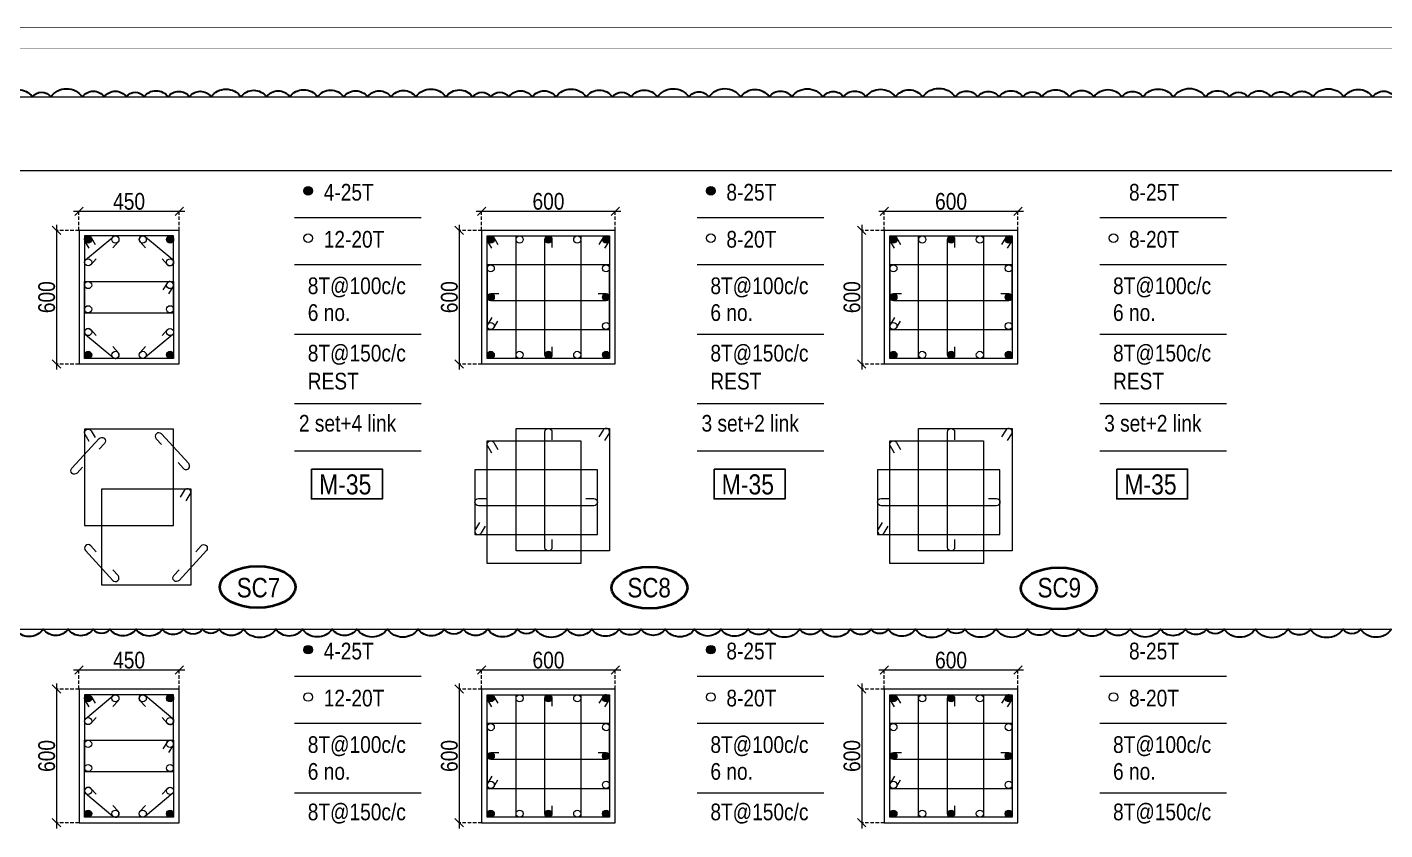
# Model space of a CAD drawing. Header units: millimetres. Extents: x 1112055 to 3390982, y -148532 to 766891.
# Drawn here: x 2127872 to 2152263, y -43327 to -28911 of the extents above; entities that cross this region are included whole.
import ezdxf
from ezdxf.enums import TextEntityAlignment as Align

# ---------------------------------------------------------------- set-up
doc = ezdxf.new("R2010")
doc.units = ezdxf.units.MM
doc.header["$PDMODE"] = 35
doc.header["$PDSIZE"] = -25
doc.linetypes.add('DASHED2', pattern=[0.375, 0.25, -0.125])
doc.linetypes.add('Hidden', pattern=[9.525, 6.35, -3.175])
for name, color, linetype, lineweight in [('B COL. SIZE DIM', 220, 'Continuous', 25), ('B COLSCH', 204, 'Continuous', 20), ('B COLUMN', 1, 'Hidden', 9), ('B STEEL', 34, 'Continuous', 15), ('B TITLE BLOCK', 250, 'Continuous', 0)]:
    doc.layers.add(name, color=color, linetype=linetype, lineweight=lineweight)
doc.layers.add('B TEXT', color=7, linetype='Continuous')
doc.styles.add('dim inside', font='romans.shx', dxfattribs={"width": 0.8, "height": 125})
doc.styles.add('SWINC', font='swissc.ttf')
doc.dimstyles.new('dim inside', dxfattribs={"dimtxt": 125, "dimasz": 100, "dimexe": 0, "dimexo": 0, "dimgap": 10, "dimtad": 0, "dimdec": 0, "dimzin": 0, "dimdsep": 46, "dimtxsty": 'dim inside', "dimblk": 'SMALL', "dimcen": 0.09, "dimadec": 0, "dimazin": 0, "dimtfac": 1, "dimtdec": 0, "dimtofl": 0, "dimtmove": 0, "dimatfit": 3, "dimfxl": 1, "dimtolj": 1, "dimtzin": 0, "dimarcsym": 2})

# ---------------------------------------------------------------- blocks, each defined once
blk = doc.blocks.new('_Oblique')
at = {"color": 0, "linetype": 'ByBlock', "lineweight": -2}
blk.add_line((-0.5, -0.5), (0.5, 0.5), dxfattribs=at)
blk = doc.blocks.new('*D4077')
at = {"layer": 'B COL. SIZE DIM', "color": 250, "lineweight": 9, "ltscale": 250, "transparency": 16777216}
blk.add_line((2128703, -40455), (2130703, -40455), dxfattribs=at)
at = {"layer": 'B COL. SIZE DIM', "color": 250, "linetype": 'DASHED2', "lineweight": 9, "ltscale": 250, "transparency": 16777216}
for p, q in [((2128803, -40800), (2128803, -40455)), ((2130603, -40800), (2130603, -40455))]:
    blk.add_line(p, q, dxfattribs=at)
at = {"layer": 'Defpoints', "color": 0, "transparency": 16777216}
for p in [(2130603, -40455), (2128803, -40800), (2130603, -40800)]:
    blk.add_point(p, dxfattribs=at)
at = {"layer": 'B COL. SIZE DIM', "color": 250, "lineweight": 9, "transparency": 16777216, "xscale": 150, "yscale": 150, "zscale": 150, "rotation": 180}
blk.add_blockref('_Oblique', (2128803, -40455), dxfattribs=at)
at = {"layer": 'B COL. SIZE DIM', "color": 250, "lineweight": 9, "transparency": 16777216, "xscale": 150, "yscale": 150, "zscale": 150}
blk.add_blockref('_Oblique', (2130603, -40455), dxfattribs=at)
at = {"layer": 'B COL. SIZE DIM', "color": 6, "transparency": 16777216, "insert": (2129703, -40280), "char_height": 300, "attachment_point": 5, "style": 'SWINC'}
blk.add_mtext('\\A1;450', dxfattribs=at)
blk = doc.blocks.new('*D4078')
at = {"layer": 'B COL. SIZE DIM', "color": 250, "lineweight": 9, "ltscale": 250, "transparency": 16777216}
blk.add_line((2128399, -40700), (2128399, -43300), dxfattribs=at)
at = {"layer": 'B COL. SIZE DIM', "color": 250, "linetype": 'DASHED2', "lineweight": 9, "ltscale": 250, "transparency": 16777216}
for p, q in [((2128803, -40800), (2128399, -40800)), ((2128803, -43200), (2128399, -43200))]:
    blk.add_line(p, q, dxfattribs=at)
at = {"layer": 'Defpoints', "color": 0, "transparency": 16777216}
for p in [(2128803, -40800), (2128399, -43200), (2128803, -43200)]:
    blk.add_point(p, dxfattribs=at)
at = {"layer": 'B COL. SIZE DIM', "color": 250, "lineweight": 9, "transparency": 16777216, "xscale": 150, "yscale": 150, "zscale": 150}
for p, rotation in [((2128399, -40800), 90), ((2128399, -43200), 270)]:
    blk.add_blockref('_Oblique', p, dxfattribs=dict(at, rotation=rotation))
at = {"layer": 'B COL. SIZE DIM', "color": 6, "transparency": 16777216, "insert": (2128224, -42000), "char_height": 300, "attachment_point": 5, "rotation": 90, "style": 'SWINC'}
blk.add_mtext('\\A1;600', dxfattribs=at)
blk = doc.blocks.new('*D4085')
at = {"layer": 'B COL. SIZE DIM', "color": 250, "lineweight": 9, "ltscale": 250, "transparency": 16777216}
blk.add_line((2135937, -40455), (2138537, -40455), dxfattribs=at)
at = {"layer": 'B COL. SIZE DIM', "color": 250, "linetype": 'DASHED2', "lineweight": 9, "ltscale": 250, "transparency": 16777216}
for p, q in [((2136037, -40800), (2136037, -40455)), ((2138437, -40800), (2138437, -40455))]:
    blk.add_line(p, q, dxfattribs=at)
at = {"layer": 'Defpoints', "color": 0, "transparency": 16777216}
for p in [(2138437, -40455), (2136037, -40800), (2138437, -40800)]:
    blk.add_point(p, dxfattribs=at)
at = {"layer": 'B COL. SIZE DIM', "color": 250, "lineweight": 9, "transparency": 16777216, "xscale": 150, "yscale": 150, "zscale": 150, "rotation": 180}
blk.add_blockref('_Oblique', (2136037, -40455), dxfattribs=at)
at = {"layer": 'B COL. SIZE DIM', "color": 250, "lineweight": 9, "transparency": 16777216, "xscale": 150, "yscale": 150, "zscale": 150}
blk.add_blockref('_Oblique', (2138437, -40455), dxfattribs=at)
at = {"layer": 'B COL. SIZE DIM', "color": 6, "transparency": 16777216, "insert": (2137237, -40280), "char_height": 300, "attachment_point": 5, "style": 'SWINC'}
blk.add_mtext('\\A1;600', dxfattribs=at)
blk = doc.blocks.new('*D4086')
at = {"layer": 'B COL. SIZE DIM', "color": 250, "lineweight": 9, "ltscale": 250, "transparency": 16777216}
blk.add_line((2135633, -40700), (2135633, -43300), dxfattribs=at)
at = {"layer": 'B COL. SIZE DIM', "color": 250, "linetype": 'DASHED2', "lineweight": 9, "ltscale": 250, "transparency": 16777216}
for p, q in [((2136037, -40800), (2135633, -40800)), ((2136037, -43200), (2135633, -43200))]:
    blk.add_line(p, q, dxfattribs=at)
at = {"layer": 'Defpoints', "color": 0, "transparency": 16777216}
for p in [(2136037, -40800), (2135633, -43200), (2136037, -43200)]:
    blk.add_point(p, dxfattribs=at)
at = {"layer": 'B COL. SIZE DIM', "color": 250, "lineweight": 9, "transparency": 16777216, "xscale": 150, "yscale": 150, "zscale": 150}
for p, rotation in [((2135633, -40800), 90), ((2135633, -43200), 270)]:
    blk.add_blockref('_Oblique', p, dxfattribs=dict(at, rotation=rotation))
at = {"layer": 'B COL. SIZE DIM', "color": 6, "transparency": 16777216, "insert": (2135458, -42000), "char_height": 300, "attachment_point": 5, "rotation": 90, "style": 'SWINC'}
blk.add_mtext('\\A1;600', dxfattribs=at)
blk = doc.blocks.new('*D3979')
at = {"layer": 'B COL. SIZE DIM', "color": 250, "lineweight": 9, "ltscale": 250, "transparency": 16777216}
blk.add_line((2143170, -40455), (2145770, -40455), dxfattribs=at)
at = {"layer": 'B COL. SIZE DIM', "color": 250, "linetype": 'DASHED2', "lineweight": 9, "ltscale": 250, "transparency": 16777216}
for p, q in [((2143270, -40800), (2143270, -40455)), ((2145670, -40800), (2145670, -40455))]:
    blk.add_line(p, q, dxfattribs=at)
at = {"layer": 'Defpoints', "color": 0, "transparency": 16777216}
for p in [(2145670, -40455), (2143270, -40800), (2145670, -40800)]:
    blk.add_point(p, dxfattribs=at)
at = {"layer": 'B COL. SIZE DIM', "color": 250, "lineweight": 9, "transparency": 16777216, "xscale": 150, "yscale": 150, "zscale": 150, "rotation": 180}
blk.add_blockref('_Oblique', (2143270, -40455), dxfattribs=at)
at = {"layer": 'B COL. SIZE DIM', "color": 250, "lineweight": 9, "transparency": 16777216, "xscale": 150, "yscale": 150, "zscale": 150}
blk.add_blockref('_Oblique', (2145670, -40455), dxfattribs=at)
at = {"layer": 'B COL. SIZE DIM', "color": 6, "transparency": 16777216, "insert": (2144470, -40280), "char_height": 300, "attachment_point": 5, "style": 'SWINC'}
blk.add_mtext('\\A1;600', dxfattribs=at)
blk = doc.blocks.new('*D3980')
at = {"layer": 'B COL. SIZE DIM', "color": 250, "lineweight": 9, "ltscale": 250, "transparency": 16777216}
blk.add_line((2142866, -40700), (2142866, -43300), dxfattribs=at)
at = {"layer": 'B COL. SIZE DIM', "color": 250, "linetype": 'DASHED2', "lineweight": 9, "ltscale": 250, "transparency": 16777216}
for p, q in [((2143270, -40800), (2142866, -40800)), ((2143270, -43200), (2142866, -43200))]:
    blk.add_line(p, q, dxfattribs=at)
at = {"layer": 'Defpoints', "color": 0, "transparency": 16777216}
for p in [(2143270, -40800), (2142866, -43200), (2143270, -43200)]:
    blk.add_point(p, dxfattribs=at)
at = {"layer": 'B COL. SIZE DIM', "color": 250, "lineweight": 9, "transparency": 16777216, "xscale": 150, "yscale": 150, "zscale": 150}
for p, rotation in [((2142866, -40800), 90), ((2142866, -43200), 270)]:
    blk.add_blockref('_Oblique', p, dxfattribs=dict(at, rotation=rotation))
at = {"layer": 'B COL. SIZE DIM', "color": 6, "transparency": 16777216, "insert": (2142691, -42000), "char_height": 300, "attachment_point": 5, "rotation": 90, "style": 'SWINC'}
blk.add_mtext('\\A1;600', dxfattribs=at)
blk = doc.blocks.new('*D3865')
at = {"layer": 'B COL. SIZE DIM', "color": 250, "lineweight": 9, "ltscale": 250, "transparency": 16777216}
blk.add_line((2128703, -32216), (2130703, -32216), dxfattribs=at)
at = {"layer": 'B COL. SIZE DIM', "color": 250, "linetype": 'DASHED2', "lineweight": 9, "ltscale": 250, "transparency": 16777216}
for p, q in [((2128803, -32561), (2128803, -32216)), ((2130603, -32561), (2130603, -32216))]:
    blk.add_line(p, q, dxfattribs=at)
at = {"layer": 'Defpoints', "color": 0, "transparency": 16777216}
for p in [(2130603, -32216), (2128803, -32561), (2130603, -32561)]:
    blk.add_point(p, dxfattribs=at)
at = {"layer": 'B COL. SIZE DIM', "color": 250, "lineweight": 9, "transparency": 16777216, "xscale": 150, "yscale": 150, "zscale": 150, "rotation": 180}
blk.add_blockref('_Oblique', (2128803, -32216), dxfattribs=at)
at = {"layer": 'B COL. SIZE DIM', "color": 250, "lineweight": 9, "transparency": 16777216, "xscale": 150, "yscale": 150, "zscale": 150}
blk.add_blockref('_Oblique', (2130603, -32216), dxfattribs=at)
at = {"layer": 'B COL. SIZE DIM', "color": 6, "transparency": 16777216, "insert": (2129703, -32041), "char_height": 300, "attachment_point": 5, "style": 'SWINC'}
blk.add_mtext('\\A1;450', dxfattribs=at)
blk = doc.blocks.new('*D3866')
at = {"layer": 'B COL. SIZE DIM', "color": 250, "lineweight": 9, "ltscale": 250, "transparency": 16777216}
blk.add_line((2128399, -32461), (2128399, -35061), dxfattribs=at)
at = {"layer": 'B COL. SIZE DIM', "color": 250, "linetype": 'DASHED2', "lineweight": 9, "ltscale": 250, "transparency": 16777216}
for p, q in [((2128803, -32561), (2128399, -32561)), ((2128803, -34961), (2128399, -34961))]:
    blk.add_line(p, q, dxfattribs=at)
at = {"layer": 'Defpoints', "color": 0, "transparency": 16777216}
for p in [(2128803, -32561), (2128399, -34961), (2128803, -34961)]:
    blk.add_point(p, dxfattribs=at)
at = {"layer": 'B COL. SIZE DIM', "color": 250, "lineweight": 9, "transparency": 16777216, "xscale": 150, "yscale": 150, "zscale": 150}
for p, rotation in [((2128399, -32561), 90), ((2128399, -34961), 270)]:
    blk.add_blockref('_Oblique', p, dxfattribs=dict(at, rotation=rotation))
at = {"layer": 'B COL. SIZE DIM', "color": 6, "transparency": 16777216, "insert": (2128224, -33761), "char_height": 300, "attachment_point": 5, "rotation": 90, "style": 'SWINC'}
blk.add_mtext('\\A1;600', dxfattribs=at)
blk = doc.blocks.new('*D3867')
at = {"layer": 'B COL. SIZE DIM', "color": 250, "lineweight": 9, "ltscale": 250, "transparency": 16777216}
blk.add_line((2135937, -32216), (2138537, -32216), dxfattribs=at)
at = {"layer": 'B COL. SIZE DIM', "color": 250, "linetype": 'DASHED2', "lineweight": 9, "ltscale": 250, "transparency": 16777216}
for p, q in [((2136037, -32561), (2136037, -32216)), ((2138437, -32561), (2138437, -32216))]:
    blk.add_line(p, q, dxfattribs=at)
at = {"layer": 'Defpoints', "color": 0, "transparency": 16777216}
for p in [(2138437, -32216), (2136037, -32561), (2138437, -32561)]:
    blk.add_point(p, dxfattribs=at)
at = {"layer": 'B COL. SIZE DIM', "color": 250, "lineweight": 9, "transparency": 16777216, "xscale": 150, "yscale": 150, "zscale": 150, "rotation": 180}
blk.add_blockref('_Oblique', (2136037, -32216), dxfattribs=at)
at = {"layer": 'B COL. SIZE DIM', "color": 250, "lineweight": 9, "transparency": 16777216, "xscale": 150, "yscale": 150, "zscale": 150}
blk.add_blockref('_Oblique', (2138437, -32216), dxfattribs=at)
at = {"layer": 'B COL. SIZE DIM', "color": 6, "transparency": 16777216, "insert": (2137237, -32041), "char_height": 300, "attachment_point": 5, "style": 'SWINC'}
blk.add_mtext('\\A1;600', dxfattribs=at)
blk = doc.blocks.new('*D3868')
at = {"layer": 'B COL. SIZE DIM', "color": 250, "lineweight": 9, "ltscale": 250, "transparency": 16777216}
blk.add_line((2135633, -32461), (2135633, -35061), dxfattribs=at)
at = {"layer": 'B COL. SIZE DIM', "color": 250, "linetype": 'DASHED2', "lineweight": 9, "ltscale": 250, "transparency": 16777216}
for p, q in [((2136037, -32561), (2135633, -32561)), ((2136037, -34961), (2135633, -34961))]:
    blk.add_line(p, q, dxfattribs=at)
at = {"layer": 'Defpoints', "color": 0, "transparency": 16777216}
for p in [(2136037, -32561), (2135633, -34961), (2136037, -34961)]:
    blk.add_point(p, dxfattribs=at)
at = {"layer": 'B COL. SIZE DIM', "color": 250, "lineweight": 9, "transparency": 16777216, "xscale": 150, "yscale": 150, "zscale": 150}
for p, rotation in [((2135633, -32561), 90), ((2135633, -34961), 270)]:
    blk.add_blockref('_Oblique', p, dxfattribs=dict(at, rotation=rotation))
at = {"layer": 'B COL. SIZE DIM', "color": 6, "transparency": 16777216, "insert": (2135458, -33761), "char_height": 300, "attachment_point": 5, "rotation": 90, "style": 'SWINC'}
blk.add_mtext('\\A1;600', dxfattribs=at)
blk = doc.blocks.new('*D3869')
at = {"layer": 'B COL. SIZE DIM', "color": 250, "lineweight": 9, "ltscale": 250, "transparency": 16777216}
blk.add_line((2143170, -32216), (2145770, -32216), dxfattribs=at)
at = {"layer": 'B COL. SIZE DIM', "color": 250, "linetype": 'DASHED2', "lineweight": 9, "ltscale": 250, "transparency": 16777216}
for p, q in [((2143270, -32561), (2143270, -32216)), ((2145670, -32561), (2145670, -32216))]:
    blk.add_line(p, q, dxfattribs=at)
at = {"layer": 'Defpoints', "color": 0, "transparency": 16777216}
for p in [(2145670, -32216), (2143270, -32561), (2145670, -32561)]:
    blk.add_point(p, dxfattribs=at)
at = {"layer": 'B COL. SIZE DIM', "color": 250, "lineweight": 9, "transparency": 16777216, "xscale": 150, "yscale": 150, "zscale": 150, "rotation": 180}
blk.add_blockref('_Oblique', (2143270, -32216), dxfattribs=at)
at = {"layer": 'B COL. SIZE DIM', "color": 250, "lineweight": 9, "transparency": 16777216, "xscale": 150, "yscale": 150, "zscale": 150}
blk.add_blockref('_Oblique', (2145670, -32216), dxfattribs=at)
at = {"layer": 'B COL. SIZE DIM', "color": 6, "transparency": 16777216, "insert": (2144470, -32041), "char_height": 300, "attachment_point": 5, "style": 'SWINC'}
blk.add_mtext('\\A1;600', dxfattribs=at)
blk = doc.blocks.new('*D3870')
at = {"layer": 'B COL. SIZE DIM', "color": 250, "lineweight": 9, "ltscale": 250, "transparency": 16777216}
blk.add_line((2142866, -32461), (2142866, -35061), dxfattribs=at)
at = {"layer": 'B COL. SIZE DIM', "color": 250, "linetype": 'DASHED2', "lineweight": 9, "ltscale": 250, "transparency": 16777216}
for p, q in [((2143270, -32561), (2142866, -32561)), ((2143270, -34961), (2142866, -34961))]:
    blk.add_line(p, q, dxfattribs=at)
at = {"layer": 'Defpoints', "color": 0, "transparency": 16777216}
for p in [(2143270, -32561), (2142866, -34961), (2143270, -34961)]:
    blk.add_point(p, dxfattribs=at)
at = {"layer": 'B COL. SIZE DIM', "color": 250, "lineweight": 9, "transparency": 16777216, "xscale": 150, "yscale": 150, "zscale": 150}
for p, rotation in [((2142866, -32561), 90), ((2142866, -34961), 270)]:
    blk.add_blockref('_Oblique', p, dxfattribs=dict(at, rotation=rotation))
at = {"layer": 'B COL. SIZE DIM', "color": 6, "transparency": 16777216, "insert": (2142691, -33761), "char_height": 300, "attachment_point": 5, "rotation": 90, "style": 'SWINC'}
blk.add_mtext('\\A1;600', dxfattribs=at)

msp = doc.modelspace()

# ---------------------------------------------------------------- hatches: boundary and pattern name
at = {"layer": 'B STEEL', "lineweight": 9, "ltscale": 0.5}
h = msp.add_hatch(color=34, dxfattribs=at)
edge = h.paths.add_edge_path()
edge.add_arc((2132921.5, -31851.4), 76.8, 0, 360)
h = msp.add_hatch(color=34, dxfattribs=at)
edge = h.paths.add_edge_path()
edge.add_arc((2140155.1, -31851.4), 76.8, 0, 360)
h = msp.add_hatch(color=34, dxfattribs=at)
edge = h.paths.add_edge_path()
edge.add_arc((2128967.2, -32724.6), 64, 0, 360)
h = msp.add_hatch(color=34, dxfattribs=at)
edge = h.paths.add_edge_path()
edge.add_arc((2130439.1, -32724.6), 64, 180, 540, ccw=False)
h = msp.add_hatch(color=34, dxfattribs=at)
edge = h.paths.add_edge_path()
edge.add_arc((2136200.7, -32724.6), 64, 0, 360)
h = msp.add_hatch(color=34, dxfattribs=at)
edge = h.paths.add_edge_path()
edge.add_arc((2137236.7, -32724.6), 64, 180, 540, ccw=False)
h = msp.add_hatch(color=34, dxfattribs=at)
edge = h.paths.add_edge_path()
edge.add_arc((2138272.7, -32724.6), 64, 180, 540, ccw=False)
h = msp.add_hatch(color=34, dxfattribs=at)
edge = h.paths.add_edge_path()
edge.add_arc((2143434.3, -32724.6), 64, 0, 360)
h = msp.add_hatch(color=34, dxfattribs=at)
edge = h.paths.add_edge_path()
edge.add_arc((2144470.2, -32724.6), 64, 180, 540, ccw=False)
h = msp.add_hatch(color=34, dxfattribs=at)
edge = h.paths.add_edge_path()
edge.add_arc((2145506.2, -32724.6), 64, 180, 540, ccw=False)
h = msp.add_hatch(color=34, dxfattribs=at)
edge = h.paths.add_edge_path()
edge.add_arc((2136200.7, -33760.5), 64, 180, 540, ccw=False)
h = msp.add_hatch(color=34, dxfattribs=at)
edge = h.paths.add_edge_path()
edge.add_arc((2138272.7, -33760.5), 64, 180, 540, ccw=False)
h = msp.add_hatch(color=34, dxfattribs=at)
edge = h.paths.add_edge_path()
edge.add_arc((2143434.3, -33760.5), 64, 180, 540, ccw=False)
h = msp.add_hatch(color=34, dxfattribs=at)
edge = h.paths.add_edge_path()
edge.add_arc((2145506.2, -33760.5), 64, 180, 540, ccw=False)
h = msp.add_hatch(color=34, dxfattribs=at)
edge = h.paths.add_edge_path()
edge.add_arc((2128967.2, -34796.5), 64, 0, 360, ccw=False)
h = msp.add_hatch(color=34, dxfattribs=at)
edge = h.paths.add_edge_path()
edge.add_arc((2130439.1, -34796.5), 64, -180, 180)
h = msp.add_hatch(color=34, dxfattribs=at)
edge = h.paths.add_edge_path()
edge.add_arc((2136200.7, -34796.5), 64, 0, 360, ccw=False)
h = msp.add_hatch(color=34, dxfattribs=at)
edge = h.paths.add_edge_path()
edge.add_arc((2137236.7, -34796.5), 64, 180, 540, ccw=False)
h = msp.add_hatch(color=34, dxfattribs=at)
edge = h.paths.add_edge_path()
edge.add_arc((2138272.7, -34796.5), 64, -180, 180)
h = msp.add_hatch(color=34, dxfattribs=at)
edge = h.paths.add_edge_path()
edge.add_arc((2143434.3, -34796.5), 64, 0, 360, ccw=False)
h = msp.add_hatch(color=34, dxfattribs=at)
edge = h.paths.add_edge_path()
edge.add_arc((2144470.2, -34796.5), 64, 180, 540, ccw=False)
h = msp.add_hatch(color=34, dxfattribs=at)
edge = h.paths.add_edge_path()
edge.add_arc((2145506.2, -34796.5), 64, -180, 180)
h = msp.add_hatch(color=34, dxfattribs=at)
edge = h.paths.add_edge_path()
edge.add_arc((2132921.5, -40091.2), 76.8, 0, 360)
h = msp.add_hatch(color=34, dxfattribs=at)
edge = h.paths.add_edge_path()
edge.add_arc((2140155.1, -40091.2), 76.8, 0, 360)
h = msp.add_hatch(color=34, dxfattribs=at)
edge = h.paths.add_edge_path()
edge.add_arc((2128967.2, -40964.4), 64, 0, 360)
h = msp.add_hatch(color=34, dxfattribs=at)
edge = h.paths.add_edge_path()
edge.add_arc((2130439.1, -40964.4), 64, 180, 540, ccw=False)
h = msp.add_hatch(color=34, dxfattribs=at)
edge = h.paths.add_edge_path()
edge.add_arc((2136200.7, -40964.4), 64, 0, 360)
h = msp.add_hatch(color=34, dxfattribs=at)
edge = h.paths.add_edge_path()
edge.add_arc((2137236.7, -40964.4), 64, 180, 540, ccw=False)
h = msp.add_hatch(color=34, dxfattribs=at)
edge = h.paths.add_edge_path()
edge.add_arc((2138272.7, -40964.4), 64, 180, 540, ccw=False)
h = msp.add_hatch(color=34, dxfattribs=at)
edge = h.paths.add_edge_path()
edge.add_arc((2143434.3, -40964.4), 64, 0, 360)
h = msp.add_hatch(color=34, dxfattribs=at)
edge = h.paths.add_edge_path()
edge.add_arc((2144470.2, -40964.4), 64, 180, 540, ccw=False)
h = msp.add_hatch(color=34, dxfattribs=at)
edge = h.paths.add_edge_path()
edge.add_arc((2145506.2, -40964.4), 64, 180, 540, ccw=False)
h = msp.add_hatch(color=34, dxfattribs=at)
edge = h.paths.add_edge_path()
edge.add_arc((2136200.7, -42000.4), 64, 180, 540, ccw=False)
h = msp.add_hatch(color=34, dxfattribs=at)
edge = h.paths.add_edge_path()
edge.add_arc((2138272.7, -42000.4), 64, 180, 540, ccw=False)
h = msp.add_hatch(color=34, dxfattribs=at)
edge = h.paths.add_edge_path()
edge.add_arc((2143434.3, -42000.4), 64, 180, 540, ccw=False)
h = msp.add_hatch(color=34, dxfattribs=at)
edge = h.paths.add_edge_path()
edge.add_arc((2145506.2, -42000.4), 64, 180, 540, ccw=False)
h = msp.add_hatch(color=34, dxfattribs=at)
edge = h.paths.add_edge_path()
edge.add_arc((2128967.2, -43036.4), 64, 0, 360, ccw=False)
h = msp.add_hatch(color=34, dxfattribs=at)
edge = h.paths.add_edge_path()
edge.add_arc((2130439.1, -43036.4), 64, -180, 180)
h = msp.add_hatch(color=34, dxfattribs=at)
edge = h.paths.add_edge_path()
edge.add_arc((2136200.7, -43036.4), 64, 0, 360, ccw=False)
h = msp.add_hatch(color=34, dxfattribs=at)
edge = h.paths.add_edge_path()
edge.add_arc((2137236.7, -43036.4), 64, 180, 540, ccw=False)
h = msp.add_hatch(color=34, dxfattribs=at)
edge = h.paths.add_edge_path()
edge.add_arc((2138272.7, -43036.4), 64, -180, 180)
h = msp.add_hatch(color=34, dxfattribs=at)
edge = h.paths.add_edge_path()
edge.add_arc((2143434.3, -43036.4), 64, 0, 360, ccw=False)
h = msp.add_hatch(color=34, dxfattribs=at)
edge = h.paths.add_edge_path()
edge.add_arc((2144470.2, -43036.4), 64, 180, 540, ccw=False)
h = msp.add_hatch(color=34, dxfattribs=at)
edge = h.paths.add_edge_path()
edge.add_arc((2145506.2, -43036.4), 64, -180, 180)

# ---------------------------------------------------------------- linework, layer by layer
at = {"color": 2, "lineweight": 30}
for points in [[(2127460.8, -30164, -0.5205671), (2127964.9, -30164, -0.5205671), (2128296.3, -30164, -0.5205671), (2128864, -30164, -0.5205671), (2129256.8, -30164, -0.5205671), (2129654.8, -30164, -0.5205671), (2129974.3, -30164, -0.5205671), (2130403.9, -30164, -0.5205671), (2130787.4, -30164, -0.5205671), (2131175.9, -30164, -0.5205671), (2131712.8, -30164, -0.5205671), (2132172.5, -30164, -0.5205671), (2132590.8, -30164, -0.5205671), (2133087.9, -30164, -0.5205671), (2133560.1, -30164, -0.5205671), (2133986.3, -30164, -0.5205671), (2134408.7, -30164, -0.5205671), (2134854.9, -30164, -0.5205671), (2135395.6, -30164, -0.5205671), (2135878.8, -30164, -0.5205671), (2136201.4, -30164, -0.5205671), (2136526.2, -30164, -0.5205671), (2136947.4, -30164, -0.5205671), (2137372.3, -30164, -0.5205671), (2137916, -30164, -0.5205671), (2138386.8, -30164, -0.5205671), (2138720.9, -30164, -0.5205671), (2139196.8, -30164, -0.5205671), (2139762.8, -30164, -0.5205671), (2140119, -30164, -0.5205671), (2140692.8, -30164, -0.5205671), (2141206.1, -30164, -0.5205671), (2141609.2, -30164, -0.5205671), (2142166.6, -30164, -0.5205671), (2142539.2, -30164, -0.5205671), (2142939.7, -30164, -0.5205671), (2143470.1, -30164, -0.5205671), (2143960, -30164, -0.5205671), (2144548.2, -30164, -0.5205671), (2144948.3, -30164, -0.5205671), (2145333.1, -30164, -0.5205671), (2145762.3, -30164, -0.5205671), (2146103.6, -30164, -0.5205671), (2146597.9, -30164, -0.5205671), (2147038.3, -30164, -0.5205671), (2147540.4, -30164, -0.5205671), (2147918.1, -30164, -0.5205671), (2148463.6, -30164, -0.5205671), (2149043.9, -30164, -0.5205671), (2149471.5, -30164, -0.5205671), (2149798.9, -30164, -0.5205671), (2150217.2, -30164, -0.5205671), (2150577.5, -30164, -0.5205671), (2150968.3, -30164, -0.5205671), (2151528.9, -30164, -0.5205671), (2152044.4, -30164, -0.5205671), (2152441.3, -30164, -0.5205671)], [(2152385.7, -39722.9, -0.5205671), (2151826.9, -39722.9, -0.5205671), (2151512.8, -39722.9, -0.5205671), (2150926.6, -39722.9, -0.5205671), (2150525.5, -39722.9, -0.5205671), (2149938.6, -39722.9, -0.5205671), (2149376.1, -39722.9, -0.5205671), (2149057.5, -39722.9, -0.5205671), (2148682.1, -39722.9, -0.5205671), (2148233.3, -39722.9, -0.5205671), (2147686, -39722.9, -0.5205671), (2147248.8, -39722.9, -0.5205671), (2146761, -39722.9, -0.5205671), (2146268, -39722.9, -0.5205671), (2145842.7, -39722.9, -0.5205671), (2145278.9, -39722.9, -0.5205671), (2144718.4, -39722.9, -0.5205671), (2144413.1, -39722.9, -0.5205671), (2143831.7, -39722.9, -0.5205671), (2143342.4, -39722.9, -0.5205671), (2143033.4, -39722.9, -0.5205671), (2142666.4, -39722.9, -0.5205671), (2142127.9, -39722.9, -0.5205671), (2141755.4, -39722.9, -0.5205671), (2141198, -39722.9, -0.5205671), (2140825.6, -39722.9, -0.5205671), (2140335.6, -39722.9, -0.5205671), (2139863.8, -39722.9, -0.5205671), (2139333.8, -39722.9, -0.5205671), (2138903.6, -39722.9, -0.5205671), (2138507, -39722.9, -0.5205671), (2138017.9, -39722.9, -0.5205671), (2137571.2, -39722.9, -0.5205671), (2137000, -39722.9, -0.5205671), (2136683.2, -39722.9, -0.5205671), (2136146, -39722.9, -0.5205671), (2135710.6, -39722.9, -0.5205671), (2135365, -39722.9, -0.5205671), (2134898.5, -39722.9, -0.5205671), (2134343.4, -39722.9, -0.5205671), (2133797.3, -39722.9, -0.5205671), (2133351.8, -39722.9, -0.5205671), (2132817.5, -39722.9, -0.5205671), (2132341.7, -39722.9, -0.5205671), (2131760.4, -39722.9, -0.5205671), (2131320.6, -39722.9, -0.5205671), (2131024.3, -39722.9, -0.5205671), (2130683.1, -39722.9, -0.5205671), (2130303.7, -39722.9, -0.5205671), (2129827.4, -39722.9, -0.5205671), (2129359.2, -39722.9, -0.5205671), (2129059.1, -39722.9, -0.5205671), (2128608.3, -39722.9, -0.5205671), (2128161.6, -39722.9, -0.5205671), (2127651.7, -39722.9, -0.5205671)]]:
    msp.add_lwpolyline(points, format="xyb", dxfattribs=at)
at = {"layer": 'B COLSCH', "color": 250, "lineweight": 0}
for p, q in [((2079654.2, -30164), (2221752.2, -30164)), ((2079654.2, -31483.1), (2221752.2, -31483.1)), ((2132675.2, -32328.1), (2134949.6, -32328.1)), ((2139908.8, -32328.1), (2142183.2, -32328.1)), ((2147142.3, -32328.1), (2149416.7, -32328.1)), ((2132675.2, -33173), (2134949.6, -33173)), ((2139908.8, -33173), (2142183.2, -33173)), ((2147142.3, -33173), (2149416.7, -33173)), ((2132675.2, -34422.8), (2134949.6, -34422.8)), ((2139908.8, -34422.8), (2142183.2, -34422.8)), ((2147142.3, -34422.8), (2149416.7, -34422.8)), ((2132675.2, -35672.6), (2134949.6, -35672.6)), ((2139908.8, -35672.6), (2142183.2, -35672.6)), ((2147142.3, -35672.6), (2149416.7, -35672.6)), ((2132675.2, -36517.6), (2134949.6, -36517.6)), ((2139908.8, -36517.6), (2142183.2, -36517.6)), ((2147142.3, -36517.6), (2149416.7, -36517.6)), ((2079654.2, -39722.9), (2221752.2, -39722.9)), ((2132675.2, -40567.9), (2134949.6, -40567.9)), ((2139908.8, -40567.9), (2142183.2, -40567.9)), ((2147142.3, -40567.9), (2149416.7, -40567.9)), ((2132675.2, -41412.9), (2134949.6, -41412.9)), ((2139908.8, -41412.9), (2142183.2, -41412.9)), ((2147142.3, -41412.9), (2149416.7, -41412.9)), ((2132675.2, -42662.7), (2134949.6, -42662.7)), ((2139908.8, -42662.7), (2142183.2, -42662.7)), ((2147142.3, -42662.7), (2149416.7, -42662.7))]:
    msp.add_line(p, q, dxfattribs=at)
at = {"layer": 'B COLUMN', "color": 1, "linetype": 'ByBlock', "lineweight": 20}
for points in [[(2128803.2, -34960.5), (2130603.2, -34960.5), (2130603.2, -32560.5), (2128803.2, -32560.5)], [(2136036.7, -34960.5), (2138436.7, -34960.5), (2138436.7, -32560.5), (2136036.7, -32560.5)], [(2143270.2, -34960.5), (2145670.2, -34960.5), (2145670.2, -32560.5), (2143270.2, -32560.5)], [(2128803.2, -43200.4), (2130603.2, -43200.4), (2130603.2, -40800.4), (2128803.2, -40800.4)], [(2136036.7, -43200.4), (2138436.7, -43200.4), (2138436.7, -40800.4), (2136036.7, -40800.4)], [(2143270.2, -43200.4), (2145670.2, -43200.4), (2145670.2, -40800.4), (2143270.2, -40800.4)]]:
    msp.add_lwpolyline(points, close=True, dxfattribs=at)
at = {"layer": 'B STEEL', "color": 34, "lineweight": 9, "ltscale": 0.5}
for points in [[(2128903.2, -34041.7), (2130503.2, -34041.7), (2130503.2, -32660.5), (2128903.2, -32660.5)], [(2137818.7, -32660.5), (2137818.7, -34860.5), (2136136.7, -34860.5), (2136136.7, -32660.5)], [(2138336.7, -32660.5), (2138336.7, -34860.5), (2136654.7, -34860.5), (2136654.7, -32660.5)], [(2145052.3, -32660.5), (2145052.3, -34860.5), (2143370.2, -34860.5), (2143370.2, -32660.5)], [(2145570.2, -32660.5), (2145570.2, -34860.5), (2143888.2, -34860.5), (2143888.2, -32660.5)], [(2136136.7, -34342.5), (2138336.7, -34342.5), (2138336.7, -33178.5), (2136136.7, -33178.5)], [(2143370.2, -34342.5), (2145570.2, -34342.5), (2145570.2, -33178.5), (2143370.2, -33178.5)], [(2128903.2, -33479.3), (2130503.2, -33479.3), (2130503.2, -34860.5), (2128903.2, -34860.5)], [(2128903.2, -37862.6), (2130503.2, -37862.6), (2130503.2, -36131.4), (2128903.2, -36131.4)], [(2137818.7, -36341.4), (2137818.7, -38541.4), (2136136.7, -38541.4), (2136136.7, -36341.4)], [(2138336.7, -36118.3), (2138336.7, -38318.3), (2136654.7, -38318.3), (2136654.7, -36118.3)], [(2145052.3, -36341.4), (2145052.3, -38541.4), (2143370.2, -38541.4), (2143370.2, -36341.4)], [(2145570.2, -36118.3), (2145570.2, -38318.3), (2143888.2, -38318.3), (2143888.2, -36118.3)], [(2135915.4, -38023.4), (2138115.4, -38023.4), (2138115.4, -36859.4), (2135915.4, -36859.4)], [(2143149, -38023.4), (2145349, -38023.4), (2145349, -36859.4), (2143149, -36859.4)], [(2129211.7, -37200.2), (2130811.7, -37200.2), (2130811.7, -38931.4), (2129211.7, -38931.4)], [(2128903.2, -42281.6), (2130503.2, -42281.6), (2130503.2, -40900.4), (2128903.2, -40900.4)], [(2137818.7, -40900.4), (2137818.7, -43100.4), (2136136.7, -43100.4), (2136136.7, -40900.4)], [(2138336.7, -40900.4), (2138336.7, -43100.4), (2136654.7, -43100.4), (2136654.7, -40900.4)], [(2145052.3, -40900.4), (2145052.3, -43100.4), (2143370.2, -43100.4), (2143370.2, -40900.4)], [(2145570.2, -40900.4), (2145570.2, -43100.4), (2143888.2, -43100.4), (2143888.2, -40900.4)], [(2136136.7, -42582.4), (2138336.7, -42582.4), (2138336.7, -41418.4), (2136136.7, -41418.4)], [(2143370.2, -42582.4), (2145570.2, -42582.4), (2145570.2, -41418.4), (2143370.2, -41418.4)], [(2128903.2, -41719.2), (2130503.2, -41719.2), (2130503.2, -43100.4), (2128903.2, -43100.4)]]:
    msp.add_lwpolyline(points, close=True, dxfattribs=at)
for points in [[(2128987.4, -32879.6), (2128912.7, -32758.1, -1), (2129021.7, -32691), (2129096.5, -32812.5)], [(2129110.8, -33072.2), (2129014.3, -33177.2, -1), (2128920, -33090.6), (2129410.7, -32681.3, -1), (2129505, -32767.8), (2129408.5, -32872.9)], [(2130295.5, -33072.2), (2130392, -33177.2, 1), (2130486.3, -33090.6), (2129995.6, -32681.3, 1), (2129901.3, -32767.8), (2129997.8, -32872.9)], [(2136221, -32879.6), (2136146.2, -32758.1, -1), (2136255.2, -32691), (2136330, -32812.5)], [(2137300.7, -34653.9), (2137300.7, -34796.5, -1), (2137172.7, -34796.5), (2137172.7, -32724.6, -1), (2137300.7, -32724.6), (2137300.7, -32867.2)], [(2138252.4, -32879.6), (2138327.2, -32758.1, 1), (2138218.2, -32691), (2138143.4, -32812.5)], [(2143454.5, -32879.6), (2143379.7, -32758.1, -1), (2143488.8, -32691), (2143563.6, -32812.5)], [(2144534.3, -34653.9), (2144534.3, -34796.5, -1), (2144406.2, -34796.5), (2144406.2, -32724.6, -1), (2144534.3, -32724.6), (2144534.3, -32867.2)], [(2145486, -32879.6), (2145560.8, -32758.1, 1), (2145451.7, -32691), (2145376.9, -32812.5)], [(2130418.9, -33698.4), (2130493.7, -33576.9, 1), (2130384.6, -33509.8), (2130309.9, -33631.3)], [(2138130, -33696.5), (2138272.7, -33696.5, -1), (2138272.7, -33824.6), (2136200.7, -33824.6, -1), (2136200.7, -33696.5), (2136343.4, -33696.5)], [(2145363.6, -33696.5), (2145506.2, -33696.5, -1), (2145506.2, -33824.6), (2143434.3, -33824.6, -1), (2143434.3, -33696.5), (2143576.9, -33696.5)], [(2136221, -34123.5), (2136146.2, -34245, 1), (2136255.2, -34312.1), (2136330, -34190.6)], [(2143454.5, -34123.5), (2143379.7, -34245, 1), (2143488.8, -34312.1), (2143563.6, -34190.6)], [(2129110.8, -34448.9), (2129014.3, -34343.8, 1), (2128920, -34430.4), (2129410.7, -34839.8, 1), (2129505, -34753.2), (2129408.5, -34648.1)], [(2130295.5, -34448.9), (2130392, -34343.8, -1), (2130486.3, -34430.4), (2129995.6, -34839.8, -1), (2129901.3, -34753.2), (2129997.8, -34648.1)], [(2128865.5, -36815.3), (2128769, -36920.4, -1), (2128674.7, -36833.8), (2129165.3, -36299.4, -1), (2129259.7, -36386), (2129163.2, -36491.1)], [(2128987.4, -36350.4), (2128912.7, -36228.9, -1), (2129021.7, -36161.8), (2129096.5, -36283.3)], [(2130583.3, -36731.7), (2130679.7, -36836.8, 1), (2130774, -36750.2), (2130283.4, -36215.8, 1), (2130189.1, -36302.4), (2130285.5, -36407.4)], [(2136221, -36560.4), (2136146.2, -36439, -1), (2136255.2, -36371.8), (2136330, -36493.3)], [(2137300.7, -38111.6), (2137300.7, -38254.3, -1), (2137172.7, -38254.3), (2137172.7, -36182.3, -1), (2137300.7, -36182.3), (2137300.7, -36325)], [(2138252.4, -36337.4), (2138327.2, -36215.9, 1), (2138218.2, -36148.8), (2138143.4, -36270.3)], [(2143454.5, -36560.4), (2143379.7, -36439, -1), (2143488.8, -36371.8), (2143563.6, -36493.3)], [(2144534.3, -38111.6), (2144534.3, -38254.3, -1), (2144406.2, -38254.3), (2144406.2, -36182.3, -1), (2144534.3, -36182.3), (2144534.3, -36325)], [(2145486, -36337.4), (2145560.8, -36215.9, 1), (2145451.7, -36148.8), (2145376.9, -36270.3)], [(2130727.4, -37419.2), (2130802.2, -37297.7, 1), (2130693.2, -37230.6), (2130618.4, -37352.1)], [(2137908.8, -37377.4), (2138051.4, -37377.4, -1), (2138051.4, -37505.4), (2135979.4, -37505.4, -1), (2135979.4, -37377.4), (2136122.1, -37377.4)], [(2145142.3, -37377.4), (2145284.9, -37377.4, -1), (2145284.9, -37505.4), (2143213, -37505.4, -1), (2143213, -37377.4), (2143355.6, -37377.4)], [(2135999.7, -37804.3), (2135924.9, -37925.8, 1), (2136034, -37992.9), (2136108.7, -37871.4)], [(2143233.2, -37804.3), (2143158.5, -37925.8, 1), (2143267.5, -37992.9), (2143342.3, -37871.4)], [(2129110.8, -38331.1), (2129014.3, -38226, 1), (2128920, -38312.6), (2129410.7, -38847, 1), (2129505, -38760.4), (2129408.5, -38655.3)], [(2130901, -38331.1), (2130997.5, -38226, -1), (2131091.8, -38312.6), (2130601.2, -38847, -1), (2130506.8, -38760.4), (2130603.3, -38655.3)], [(2128987.4, -41119.4), (2128912.7, -40998, -1), (2129021.7, -40930.8), (2129096.5, -41052.3)], [(2129110.8, -41312), (2129014.3, -41417.1, -1), (2128920, -41330.5), (2129410.7, -40921.1, -1), (2129505, -41007.7), (2129408.5, -41112.8)], [(2130295.5, -41312), (2130392, -41417.1, 1), (2130486.3, -41330.5), (2129995.6, -40921.1, 1), (2129901.3, -41007.7), (2129997.8, -41112.8)], [(2136221, -41119.4), (2136146.2, -40998, -1), (2136255.2, -40930.8), (2136330, -41052.3)], [(2137300.7, -42893.7), (2137300.7, -43036.4, -1), (2137172.7, -43036.4), (2137172.7, -40964.4, -1), (2137300.7, -40964.4), (2137300.7, -41107)], [(2138252.4, -41119.4), (2138327.2, -40998, 1), (2138218.2, -40930.8), (2138143.4, -41052.3)], [(2143454.5, -41119.4), (2143379.7, -40998, -1), (2143488.8, -40930.8), (2143563.6, -41052.3)], [(2144534.3, -42893.7), (2144534.3, -43036.4, -1), (2144406.2, -43036.4), (2144406.2, -40964.4, -1), (2144534.3, -40964.4), (2144534.3, -41107)], [(2145486, -41119.4), (2145560.8, -40998, 1), (2145451.7, -40930.8), (2145376.9, -41052.3)], [(2130418.9, -41938.2), (2130493.7, -41816.7, 1), (2130384.6, -41749.6), (2130309.9, -41871.1)], [(2138130, -41936.4), (2138272.7, -41936.4, -1), (2138272.7, -42064.4), (2136200.7, -42064.4, -1), (2136200.7, -41936.4), (2136343.4, -41936.4)], [(2145363.6, -41936.4), (2145506.2, -41936.4, -1), (2145506.2, -42064.4), (2143434.3, -42064.4, -1), (2143434.3, -41936.4), (2143576.9, -41936.4)], [(2136221, -42363.3), (2136146.2, -42484.8, 1), (2136255.2, -42551.9), (2136330, -42430.4)], [(2143454.5, -42363.3), (2143379.7, -42484.8, 1), (2143488.8, -42551.9), (2143563.6, -42430.4)], [(2129110.8, -42688.7), (2129014.3, -42583.7, 1), (2128920, -42670.3), (2129410.7, -43079.7, 1), (2129505, -42993.1), (2129408.5, -42888)], [(2130295.5, -42688.7), (2130392, -42583.7, -1), (2130486.3, -42670.3), (2129995.6, -43079.7, -1), (2129901.3, -42993.1), (2129997.8, -42888)]]:
    msp.add_lwpolyline(points, format="xyb", dxfattribs=at)
for centre, radius in [((2132921.5, -31851.4), 76.8), ((2140155.1, -31851.4), 76.8), ((2128967.2, -32724.6), 64), ((2129457.8, -32724.6), 64), ((2129948.5, -32724.6), 64), ((2130439.1, -32724.6), 64), ((2132921.5, -32701.6), 76.8), ((2136200.7, -32724.6), 64), ((2136718.7, -32724.6), 64), ((2137236.7, -32724.6), 64), ((2137754.7, -32724.6), 64), ((2138272.7, -32724.6), 64), ((2140155.1, -32701.6), 76.8), ((2143434.3, -32724.6), 64), ((2143952.3, -32724.6), 64), ((2144470.2, -32724.6), 64), ((2144988.2, -32724.6), 64), ((2145506.2, -32724.6), 64), ((2147388.6, -32701.6), 76.8), ((2128967.2, -33133.9), 64), ((2130439.1, -33133.9), 64), ((2136200.7, -33242.5), 64), ((2138272.7, -33242.5), 64), ((2143434.3, -33242.5), 64), ((2145506.2, -33242.5), 64), ((2128967.2, -33543.3), 64), ((2130439.1, -33543.3), 64), ((2136200.7, -33760.5), 64), ((2138272.7, -33760.5), 64), ((2143434.3, -33760.5), 64), ((2145506.2, -33760.5), 64), ((2128967.2, -33977.7), 64), ((2130439.1, -33977.7), 64), ((2128967.2, -34387.1), 64), ((2130439.1, -34387.1), 64), ((2136200.7, -34278.5), 64), ((2138272.7, -34278.5), 64), ((2143434.3, -34278.5), 64), ((2145506.2, -34278.5), 64), ((2128967.2, -34796.5), 64), ((2129457.8, -34796.5), 64), ((2129948.5, -34796.5), 64), ((2130439.1, -34796.5), 64), ((2136200.7, -34796.5), 64), ((2136718.7, -34796.5), 64), ((2137236.7, -34796.5), 64), ((2137754.7, -34796.5), 64), ((2138272.7, -34796.5), 64), ((2143434.3, -34796.5), 64), ((2143952.3, -34796.5), 64), ((2144470.2, -34796.5), 64), ((2144988.2, -34796.5), 64), ((2145506.2, -34796.5), 64), ((2132921.5, -40091.2), 76.8), ((2140155.1, -40091.2), 76.8), ((2128967.2, -40964.4), 64), ((2129457.8, -40964.4), 64), ((2129948.5, -40964.4), 64), ((2130439.1, -40964.4), 64), ((2132921.5, -40941.5), 76.8), ((2136200.7, -40964.4), 64), ((2136718.7, -40964.4), 64), ((2137236.7, -40964.4), 64), ((2137754.7, -40964.4), 64), ((2138272.7, -40964.4), 64), ((2140155.1, -40941.5), 76.8), ((2143434.3, -40964.4), 64), ((2143952.3, -40964.4), 64), ((2144470.2, -40964.4), 64), ((2144988.2, -40964.4), 64), ((2145506.2, -40964.4), 64), ((2147388.6, -40941.5), 76.8), ((2128967.2, -41373.8), 64), ((2130439.1, -41373.8), 64), ((2136200.7, -41482.4), 64), ((2138272.7, -41482.4), 64), ((2143434.3, -41482.4), 64), ((2145506.2, -41482.4), 64), ((2128967.2, -41783.2), 64), ((2130439.1, -41783.2), 64), ((2136200.7, -42000.4), 64), ((2138272.7, -42000.4), 64), ((2143434.3, -42000.4), 64), ((2145506.2, -42000.4), 64), ((2128967.2, -42217.6), 64), ((2130439.1, -42217.6), 64), ((2128967.2, -42627), 64), ((2130439.1, -42627), 64), ((2136200.7, -42518.4), 64), ((2138272.7, -42518.4), 64), ((2143434.3, -42518.4), 64), ((2145506.2, -42518.4), 64), ((2128967.2, -43036.4), 64), ((2129457.8, -43036.4), 64), ((2129948.5, -43036.4), 64), ((2130439.1, -43036.4), 64), ((2136200.7, -43036.4), 64), ((2136718.7, -43036.4), 64), ((2137236.7, -43036.4), 64), ((2137754.7, -43036.4), 64), ((2138272.7, -43036.4), 64), ((2143434.3, -43036.4), 64), ((2143952.3, -43036.4), 64), ((2144470.2, -43036.4), 64), ((2144988.2, -43036.4), 64), ((2145506.2, -43036.4), 64)]:
    msp.add_circle(centre, radius, dxfattribs=at)
at = {"layer": 'B TEXT', "color": 1}
for points in [[(2132978.9, -36846.6), (2134253.5, -36846.6), (2134253.5, -37384.6), (2132978.9, -37384.6)], [(2140212.5, -36846.6), (2141487.1, -36846.6), (2141487.1, -37384.6), (2140212.5, -37384.6)], [(2147446, -36846.6), (2148720.6, -36846.6), (2148720.6, -37384.6), (2147446, -37384.6)]]:
    msp.add_lwpolyline(points, close=True, dxfattribs=at)
at = {"layer": 'B TEXT', "color": 1, "lineweight": 40}
for centre in [(2132012, -38966.5), (2139051.9, -38977.8), (2146405.8, -38990.7)]:
    msp.add_ellipse(centre, major_axis=(681.3, 0), ratio=0.5492639, dxfattribs=at)
at = {"layer": 'B TITLE BLOCK', "color": 1, "const_width": 8.39}
msp.add_lwpolyline([(2078533.1, -28915.4), (2078533.1, -113961.8), (2233932.1, -113961.8), (2233932.1, -28915.4)], close=True, dxfattribs=at)
at = {"layer": 'B TITLE BLOCK', "color": 250, "lineweight": 0, "const_width": 8.39}
msp.add_lwpolyline([(2078906.8, -29289.1), (2078906.8, -113588.1), (2233558.4, -113588.1), (2233558.4, -29289.1)], close=True, dxfattribs=at)

# ---------------------------------------------------------------- texts
at = {"layer": 'B TEXT', "style": 'SWINC'}
for s, p in [('4-25T', (2133200, -32025.9)), ('8-25T', (2140433.6, -32025.9)), ('8-25T', (2147667.1, -32025.9)), ('12-20T', (2133200, -32870.9)), ('8-20T', (2140433.6, -32870.9)), ('8-20T', (2147667.1, -32870.9)), ('8T@100c/c', (2132913.1, -33705.8)), ('8T@100c/c', (2140146.7, -33705.8)), ('8T@100c/c', (2147380.2, -33705.8)), ('6 no.', (2132913.1, -34187.5)), ('6 no.', (2140146.7, -34187.5)), ('6 no.', (2147380.2, -34187.5)), ('8T@150c/c', (2132913.1, -34915.7)), ('8T@150c/c', (2140146.7, -34915.7)), ('8T@150c/c', (2147380.2, -34915.7)), ('REST', (2132913.1, -35418)), ('REST', (2140146.7, -35418)), ('REST', (2147380.2, -35418)), ('2 set+4 link', (2132753.5, -36175.1)), ('3 set+2 link', (2139987, -36175.1)), ('3 set+2 link', (2147220.5, -36175.1)), ('4-25T', (2133200, -40265.8)), ('8-25T', (2140433.6, -40265.8)), ('8-25T', (2147667.1, -40265.8)), ('12-20T', (2133200, -41110.8)), ('8-20T', (2140433.6, -41110.8)), ('8-20T', (2147667.1, -41110.8)), ('8T@100c/c', (2132913.1, -41945.6)), ('8T@100c/c', (2140146.7, -41945.6)), ('8T@100c/c', (2147380.2, -41945.6)), ('6 no.', (2132913.1, -42427.4)), ('6 no.', (2140146.7, -42427.4)), ('6 no.', (2147380.2, -42427.4)), ('8T@150c/c', (2132913.1, -43155.5)), ('8T@150c/c', (2140146.7, -43155.5)), ('8T@150c/c', (2147380.2, -43155.5))]:
    msp.add_text(s, height=300, dxfattribs=at).set_placement(p)
at = {"layer": 'B TEXT', "color": 1, "style": 'SWINC'}
for p in [(2133116.3, -37411.1), (2140349.8, -37411.1), (2147583.4, -37411.1)]:
    msp.add_text('M-35', height=360, dxfattribs=at).set_placement(p, align=Align.BOTTOM_LEFT)
at = {"layer": 'B TEXT', "color": 1, "lineweight": 40, "style": 'SWINC'}
for s, p in [('SC7', (2131637.1, -39152.4)), ('SC8', (2138656.2, -39152.4)), ('SC9', (2146025.2, -39152.4))]:
    msp.add_text(s, height=350, dxfattribs=at).set_placement(p)

# ---------------------------------------------------------------- dimensions: what is measured, and where the dimension line sits
at = {"layer": 'B COL. SIZE DIM', "color": 250, "ltscale": 250}
for base, p1, p2, picture, middle in [((2130603.2, -32215.6), (2128803.2, -32560.5), (2130603.2, -32560.5), '*D3865', (2129703.2, -32040.6)), ((2138436.7, -32215.6), (2136036.7, -32560.5), (2138436.7, -32560.5), '*D3867', (2137236.7, -32040.6)), ((2145670.2, -32215.6), (2143270.2, -32560.5), (2145670.2, -32560.5), '*D3869', (2144470.2, -32040.6)), ((2130603.2, -40455.4), (2128803.2, -40800.4), (2130603.2, -40800.4), '*D4077', (2129703.2, -40280.4)), ((2138436.7, -40455.4), (2136036.7, -40800.4), (2138436.7, -40800.4), '*D4085', (2137236.7, -40280.4)), ((2145670.2, -40455.4), (2143270.2, -40800.4), (2145670.2, -40800.4), '*D3979', (2144470.2, -40280.4))]:
    dim = msp.add_linear_dim(base=base, p1=p1, p2=p2, dimstyle='dim inside', override={"dimtxt": 300, "dimasz": 150, "dimgap": 25, "dimtad": 3, "dimlfac": 0.25, "dimtxsty": 'SWINC', "dimblk1": 'Oblique', "dimblk2": 'Oblique', "dimsah": 1, "dimdle": 100, "dimclrd": 250, "dimclre": 250, "dimclrt": 6, "dimfxl": 1000, "dimlwd": 9, "dimlwe": 9}, dxfattribs=at)
    dim.commit()
    dim.dimension.update_dxf_attribs({"geometry": picture, "text_midpoint": middle})
for base, p1, p2, picture, middle in [((2128399.3, -34960.5), (2128803.2, -32560.5), (2128803.2, -34960.5), '*D3866', (2128224.3, -33760.5)), ((2135632.8, -34960.5), (2136036.7, -32560.5), (2136036.7, -34960.5), '*D3868', (2135457.8, -33760.5)), ((2142866.4, -34960.5), (2143270.2, -32560.5), (2143270.2, -34960.5), '*D3870', (2142691.4, -33760.5)), ((2128399.3, -43200.4), (2128803.2, -40800.4), (2128803.2, -43200.4), '*D4078', (2128224.3, -42000.4)), ((2135632.8, -43200.4), (2136036.7, -40800.4), (2136036.7, -43200.4), '*D4086', (2135457.8, -42000.4)), ((2142866.4, -43200.4), (2143270.2, -40800.4), (2143270.2, -43200.4), '*D3980', (2142691.4, -42000.4))]:
    dim = msp.add_linear_dim(base=base, p1=p1, p2=p2, angle=90, dimstyle='dim inside', override={"dimtxt": 300, "dimasz": 150, "dimgap": 25, "dimtad": 3, "dimlfac": 0.25, "dimtxsty": 'SWINC', "dimblk1": 'Oblique', "dimblk2": 'Oblique', "dimsah": 1, "dimdle": 100, "dimclrd": 250, "dimclre": 250, "dimclrt": 6, "dimfxl": 1000, "dimlwd": 9, "dimlwe": 9}, dxfattribs=at)
    dim.commit()
    dim.dimension.update_dxf_attribs({"geometry": picture, "text_midpoint": middle})

doc.saveas('drawing.dxf')
